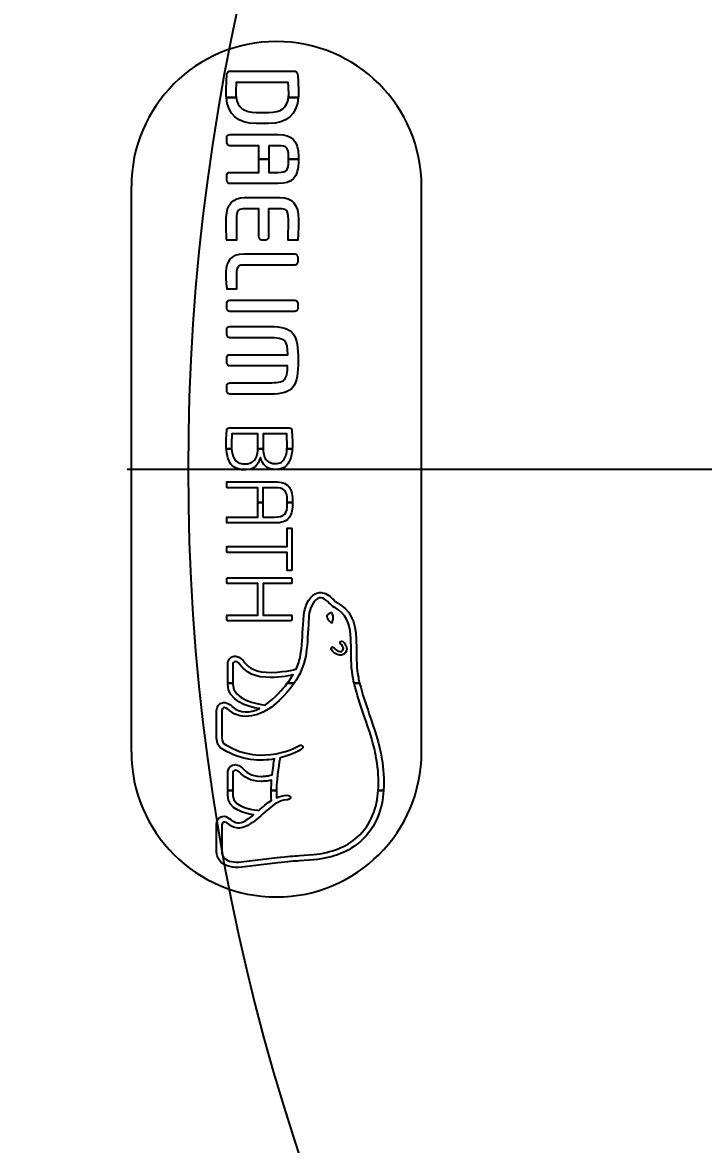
# Model space of a CAD drawing. Extents: x 3169 to 5839, y -9 to 2238.
# Drawn here: x 3693.4 to 3740.4, y 1557.4 to 1634.8 of the extents above; entities that cross this region are included whole.
import ezdxf
from ezdxf.lldxf.tags import DXFTag

# ---------------------------------------------------------------- set-up
doc = ezdxf.new("R2010")
doc.units = 0
doc.header["$LTSCALE"] = 20
doc.header["$MEASUREMENT"] = 0
doc.linetypes.add('CENTER', pattern=[2, 1.25, -0.25, 0.25, -0.25])
doc.layers.get('0').update_dxf_attribs({"linetype": 'CONTINUOUS'})
doc.layers.get('DEFPOINTS').update_dxf_attribs({"linetype": 'CONTINUOUS'})
for name, color, linetype in [('1', 1, 'CONTINUOUS'), ('CENTER', 2, 'CENTER'), ('THIN', 8, 'CONTINUOUS')]:
    doc.layers.add(name, color=color, linetype=linetype)
doc.styles.get("Standard").update_dxf_attribs({"font": 'NanumGothic.ttf'})
tags = doc.linetypes.add('DASHED', pattern=[0.75, 0.5, -0.25]).pattern_tags.tags
tags[6:7] = [DXFTag(74, 4), DXFTag(75, 0), DXFTag(340, '0'), DXFTag(46, 1.0), DXFTag(50, 0.0), DXFTag(44, 0.0), DXFTag(45, 0.0)]
tags[4:5] = [DXFTag(74, 4), DXFTag(75, 0), DXFTag(340, '0'), DXFTag(46, 1.0), DXFTag(50, 0.0), DXFTag(44, 0.0), DXFTag(45, 0.0)]
doc.dimstyles.get("Standard").update_dxf_attribs({"dimtxt": 2.7, "dimasz": 2, "dimexe": 2, "dimexo": 1, "dimgap": 1.5, "dimtad": 1, "dimlfac": 10, "dimzin": 0, "dimdsep": 46, "dimtxsty": 'Standard', "dimcen": 0, "dimclrt": 2, "dimadec": 0, "dimazin": 0, "dimtfac": 1, "dimtofl": 0, "dimtmove": 0, "dimatfit": 3, "dimfxl": 0, "dimtolj": 1, "dimtzin": 0, "dimarcsym": 0})

# ---------------------------------------------------------------- blocks, each defined once
blk = doc.blocks.new('*D30')
at = {"color": 3, "lineweight": -2}
for p, q in [((3655.782, 1530.703), (3655.782, 1867.708)), ((4125.366, 1609.023), (4125.366, 1867.708)), ((3675.782, 1857.708), (4105.366, 1857.708))]:
    blk.add_line(p, q, dxfattribs=at)
at = {"color": 3}
for points in [[(3675.782, 1861.042), (3675.782, 1854.375), (3655.782, 1857.708)], [(4105.366, 1861.042), (4105.366, 1854.375), (4125.366, 1857.708)]]:
    blk.add_solid(points, dxfattribs=at)
at = {"layer": 'DEFPOINTS', "color": 0}
for p in [(4125.366, 1857.708), (4125.366, 1604.023), (3655.782, 1525.703)]:
    blk.add_point(p, dxfattribs=at)
at = {"color": 2, "insert": (3890.574, 1882.708), "char_height": 30, "attachment_point": 5}
blk.add_mtext('\\A1;470', dxfattribs=at)
blk = doc.blocks.new('2E12E')
at = {"layer": 'THIN', "color": 2, "linetype": 'DASHED', "ltscale": 3}
for p, q in [((6857.219, 1056.492), (6857.219, 1095.492)), ((6877.219, 1056.492), (6877.219, 1095.492))]:
    blk.add_line(p, q, dxfattribs=at)
for centre, start, end in [((6867.219, 1095.492), 0, 180), ((6867.219, 1056.492), 180, 0)]:
    blk.add_arc(centre, 10, start, end, dxfattribs=at)
at = {"layer": 'THIN', "color": 2}
for points, knots in [([(6864.442, 1101.633), (6864.43, 1101.721), (6864.424, 1101.815), (6864.424, 1101.915), (6864.424, 1101.915), (6864.424, 1101.915), (6864.436, 1102.514), (6864.44, 1102.664), (6864.44, 1102.664), (6864.44, 1102.664), (6868.029, 1102.664), (6868.029, 1102.664), (6868.029, 1102.664), (6868.06, 1102.36), (6868.066, 1101.92), (6868.066, 1101.915), (6868.066, 1101.915), (6868.066, 1101.815), (6868.061, 1101.721), (6868.05, 1101.633), (6868.05, 1101.633), (6868.05, 1101.633), (6868.727, 1101.633), (6868.727, 1101.633), (6868.727, 1101.633), (6868.735, 1101.724), (6868.738, 1101.818), (6868.738, 1101.915), (6868.738, 1101.915), (6868.738, 1102.398), (6868.71, 1103.036), (6868.677, 1103.243), (6868.677, 1103.243), (6868.655, 1103.368), (6868.558, 1103.457), (6868.43, 1103.457), (6868.43, 1103.457), (6868.43, 1103.457), (6864.066, 1103.457), (6864.066, 1103.457), (6864.066, 1103.457), (6863.927, 1103.457), (6863.837, 1103.367), (6863.809, 1103.237), (6863.809, 1103.237), (6863.789, 1103.096), (6863.769, 1102.725), (6863.758, 1102.346), (6863.758, 1102.346), (6863.758, 1102.346), (6863.758, 1101.722), (6863.758, 1101.722), (6863.758, 1101.722), (6863.76, 1101.692), (6863.762, 1101.662), (6863.765, 1101.633), (6863.765, 1101.633), (6863.765, 1101.633), (6864.442, 1101.633), (6864.442, 1101.633)], [0, 0, 0, 0, 0.066667, 0.066667, 0.066667, 0.066667, 0.133333, 0.133333, 0.133333, 0.133333, 0.2, 0.2, 0.2, 0.2, 0.266667, 0.266667, 0.266667, 0.266667, 0.333333, 0.333333, 0.333333, 0.333333, 0.4, 0.4, 0.4, 0.4, 0.466667, 0.466667, 0.466667, 0.466667, 0.533333, 0.533333, 0.533333, 0.533333, 0.6, 0.6, 0.6, 0.6, 0.666667, 0.666667, 0.666667, 0.666667, 0.733333, 0.733333, 0.733333, 0.733333, 0.8, 0.8, 0.8, 0.8, 0.866667, 0.866667, 0.866667, 0.866667, 0.933333, 0.933333, 0.933333, 0.933333, 1, 1, 1, 1]), ([(6865.816, 1100.603), (6864.986, 1100.603), (6864.533, 1100.94), (6864.442, 1101.633), (6864.442, 1101.633), (6864.442, 1101.633), (6863.765, 1101.633), (6863.765, 1101.633), (6863.765, 1101.633), (6863.859, 1100.452), (6864.563, 1099.829), (6865.816, 1099.829), (6865.816, 1099.829), (6865.816, 1099.829), (6866.677, 1099.829), (6866.677, 1099.829), (6866.677, 1099.829), (6867.93, 1099.829), (6868.633, 1100.451), (6868.727, 1101.633), (6868.727, 1101.633), (6868.727, 1101.633), (6868.05, 1101.633), (6868.05, 1101.633), (6868.05, 1101.633), (6867.965, 1100.924), (6867.53, 1100.603), (6866.677, 1100.603), (6866.677, 1100.603), (6866.677, 1100.603), (6865.816, 1100.603), (6865.816, 1100.603)], [0, 0, 0, 0, 0.125, 0.125, 0.125, 0.125, 0.25, 0.25, 0.25, 0.25, 0.375, 0.375, 0.375, 0.375, 0.5, 0.5, 0.5, 0.5, 0.625, 0.625, 0.625, 0.625, 0.75, 0.75, 0.75, 0.75, 0.875, 0.875, 0.875, 0.875, 1, 1, 1, 1]), ([(6866.684, 1098.303), (6866.684, 1098.303), (6867.335, 1098.303), (6867.335, 1098.303), (6867.335, 1098.303), (6867.949, 1098.303), (6868.053, 1098.122), (6868.053, 1097.577), (6868.053, 1097.577), (6868.053, 1097.577), (6868.053, 1097.384), (6868.053, 1097.384), (6868.053, 1097.384), (6868.053, 1097.384), (6868.738, 1097.384), (6868.738, 1097.384), (6868.738, 1097.384), (6868.738, 1097.384), (6868.738, 1097.577), (6868.738, 1097.577), (6868.738, 1097.577), (6868.738, 1098.618), (6868.307, 1099.083), (6867.335, 1099.083), (6867.335, 1099.083), (6867.335, 1099.083), (6864.01, 1099.083), (6864.01, 1099.083), (6864.01, 1099.083), (6863.892, 1099.083), (6863.792, 1098.986), (6863.792, 1098.877), (6863.792, 1098.877), (6863.792, 1098.877), (6863.792, 1098.511), (6863.792, 1098.511), (6863.792, 1098.511), (6863.792, 1098.383), (6863.907, 1098.303), (6864.01, 1098.303), (6864.01, 1098.303), (6864.01, 1098.303), (6865.999, 1098.303), (6865.999, 1098.303), (6865.999, 1098.303), (6865.999, 1098.303), (6865.999, 1097.384), (6865.999, 1097.384), (6865.999, 1097.384), (6865.999, 1097.384), (6866.684, 1097.384), (6866.684, 1097.384), (6866.684, 1097.384), (6866.684, 1097.384), (6866.684, 1098.303), (6866.684, 1098.303)], [0, 0, 0, 0, 0.071429, 0.071429, 0.071429, 0.071429, 0.142857, 0.142857, 0.142857, 0.142857, 0.214286, 0.214286, 0.214286, 0.214286, 0.285714, 0.285714, 0.285714, 0.285714, 0.357143, 0.357143, 0.357143, 0.357143, 0.428571, 0.428571, 0.428571, 0.428571, 0.5, 0.5, 0.5, 0.5, 0.571429, 0.571429, 0.571429, 0.571429, 0.642857, 0.642857, 0.642857, 0.642857, 0.714286, 0.714286, 0.714286, 0.714286, 0.785714, 0.785714, 0.785714, 0.785714, 0.857143, 0.857143, 0.857143, 0.857143, 0.928571, 0.928571, 0.928571, 0.928571, 1, 1, 1, 1]), ([(6868.053, 1097.384), (6868.053, 1097.384), (6868.053, 1097.196), (6868.053, 1097.196), (6868.053, 1097.196), (6868.053, 1096.648), (6867.949, 1096.466), (6867.335, 1096.466), (6867.335, 1096.466), (6867.335, 1096.466), (6866.684, 1096.466), (6866.684, 1096.466), (6866.684, 1096.466), (6866.684, 1096.466), (6866.684, 1097.384), (6866.684, 1097.384), (6866.684, 1097.384), (6866.684, 1097.384), (6865.999, 1097.384), (6865.999, 1097.384), (6865.999, 1097.384), (6865.999, 1097.384), (6865.999, 1096.466), (6865.999, 1096.466), (6865.999, 1096.466), (6865.999, 1096.466), (6864.01, 1096.466), (6864.01, 1096.466), (6864.01, 1096.466), (6863.888, 1096.466), (6863.792, 1096.374), (6863.792, 1096.257), (6863.792, 1096.257), (6863.792, 1096.257), (6863.792, 1095.899), (6863.792, 1095.899), (6863.792, 1095.899), (6863.792, 1095.771), (6863.909, 1095.688), (6864.01, 1095.688), (6864.01, 1095.688), (6864.01, 1095.688), (6867.335, 1095.688), (6867.335, 1095.688), (6867.335, 1095.688), (6868.307, 1095.688), (6868.738, 1096.153), (6868.738, 1097.196), (6868.738, 1097.196), (6868.738, 1097.196), (6868.738, 1097.384), (6868.738, 1097.384), (6868.738, 1097.384), (6868.738, 1097.384), (6868.053, 1097.384), (6868.053, 1097.384)], [0, 0, 0, 0, 0.071429, 0.071429, 0.071429, 0.071429, 0.142857, 0.142857, 0.142857, 0.142857, 0.214286, 0.214286, 0.214286, 0.214286, 0.285714, 0.285714, 0.285714, 0.285714, 0.357143, 0.357143, 0.357143, 0.357143, 0.428571, 0.428571, 0.428571, 0.428571, 0.5, 0.5, 0.5, 0.5, 0.571429, 0.571429, 0.571429, 0.571429, 0.642857, 0.642857, 0.642857, 0.642857, 0.714286, 0.714286, 0.714286, 0.714286, 0.785714, 0.785714, 0.785714, 0.785714, 0.857143, 0.857143, 0.857143, 0.857143, 0.928571, 0.928571, 0.928571, 0.928571, 1, 1, 1, 1]), ([(6863.79, 1091.821), (6863.79, 1091.821), (6863.793, 1091.787), (6863.793, 1091.787), (6863.793, 1091.787), (6863.793, 1091.787), (6864.455, 1091.787), (6864.455, 1091.787), (6864.455, 1091.787), (6864.455, 1091.787), (6864.455, 1093.223), (6864.455, 1093.223), (6864.455, 1093.223), (6864.455, 1093.943), (6864.654, 1093.943), (6865.022, 1093.943), (6865.022, 1093.943), (6865.022, 1093.943), (6866.004, 1093.943), (6866.004, 1093.943), (6866.004, 1093.943), (6866.004, 1093.943), (6866.004, 1092.013), (6866.004, 1092.013), (6866.004, 1092.013), (6866.004, 1091.89), (6866.092, 1091.792), (6866.212, 1091.792), (6866.212, 1091.792), (6866.212, 1091.792), (6866.457, 1091.792), (6866.457, 1091.792), (6866.457, 1091.792), (6866.579, 1091.792), (6866.677, 1091.89), (6866.677, 1092.013), (6866.677, 1092.013), (6866.677, 1092.013), (6866.677, 1093.943), (6866.677, 1093.943), (6866.677, 1093.943), (6866.677, 1093.943), (6867.47, 1093.943), (6867.47, 1093.943), (6867.47, 1093.943), (6867.838, 1093.943), (6868.04, 1093.943), (6868.04, 1093.223), (6868.04, 1093.223), (6868.04, 1093.223), (6868.034, 1091.787), (6868.034, 1091.787), (6868.034, 1091.787), (6868.034, 1091.787), (6868.686, 1091.787), (6868.686, 1091.787), (6868.686, 1091.787), (6868.686, 1091.787), (6868.702, 1091.94), (6868.702, 1091.94), (6868.702, 1091.94), (6868.726, 1092.223), (6868.738, 1092.871), (6868.738, 1093.227), (6868.738, 1093.227), (6868.738, 1094.235), (6868.324, 1094.725), (6867.47, 1094.725), (6867.47, 1094.725), (6867.47, 1094.725), (6865.022, 1094.725), (6865.022, 1094.725), (6865.022, 1094.725), (6864.201, 1094.725), (6863.792, 1094.27), (6863.759, 1093.346), (6863.759, 1093.346), (6863.759, 1093.346), (6863.759, 1092.555), (6863.759, 1092.555), (6863.759, 1092.555), (6863.764, 1092.3), (6863.771, 1092.068), (6863.783, 1091.939), (6863.783, 1091.939), (6863.783, 1091.943), (6863.79, 1091.821), (6863.79, 1091.821)], [0, 0, 0, 0, 0.045455, 0.045455, 0.045455, 0.045455, 0.090909, 0.090909, 0.090909, 0.090909, 0.136364, 0.136364, 0.136364, 0.136364, 0.181818, 0.181818, 0.181818, 0.181818, 0.227273, 0.227273, 0.227273, 0.227273, 0.272727, 0.272727, 0.272727, 0.272727, 0.318182, 0.318182, 0.318182, 0.318182, 0.363636, 0.363636, 0.363636, 0.363636, 0.409091, 0.409091, 0.409091, 0.409091, 0.454545, 0.454545, 0.454545, 0.454545, 0.5, 0.5, 0.5, 0.5, 0.545455, 0.545455, 0.545455, 0.545455, 0.590909, 0.590909, 0.590909, 0.590909, 0.636364, 0.636364, 0.636364, 0.636364, 0.681818, 0.681818, 0.681818, 0.681818, 0.727273, 0.727273, 0.727273, 0.727273, 0.772727, 0.772727, 0.772727, 0.772727, 0.818182, 0.818182, 0.818182, 0.818182, 0.863636, 0.863636, 0.863636, 0.863636, 0.909091, 0.909091, 0.909091, 0.909091, 0.954545, 0.954545, 0.954545, 0.954545, 1, 1, 1, 1]), ([(6863.804, 1088.563), (6863.804, 1088.564), (6863.824, 1088.453), (6863.824, 1088.453), (6863.824, 1088.453), (6863.824, 1088.453), (6863.83, 1088.419), (6863.83, 1088.419), (6863.83, 1088.419), (6863.83, 1088.419), (6864.455, 1088.419), (6864.455, 1088.419), (6864.455, 1088.419), (6864.455, 1088.419), (6864.455, 1089.405), (6864.455, 1089.405), (6864.455, 1089.405), (6864.455, 1090.072), (6864.702, 1090.072), (6864.948, 1090.072), (6864.948, 1090.072), (6864.948, 1090.072), (6868.477, 1090.072), (6868.477, 1090.072), (6868.477, 1090.072), (6868.596, 1090.072), (6868.696, 1090.173), (6868.696, 1090.292), (6868.696, 1090.292), (6868.696, 1090.292), (6868.696, 1090.629), (6868.696, 1090.629), (6868.696, 1090.629), (6868.696, 1090.749), (6868.596, 1090.851), (6868.477, 1090.851), (6868.477, 1090.851), (6868.477, 1090.851), (6865.022, 1090.851), (6865.022, 1090.851), (6865.022, 1090.851), (6864.015, 1090.851), (6863.795, 1090.238), (6863.758, 1089.631), (6863.758, 1089.631), (6863.758, 1089.631), (6863.758, 1089.035), (6863.758, 1089.035), (6863.758, 1089.035), (6863.766, 1088.838), (6863.78, 1088.747), (6863.792, 1088.65), (6863.792, 1088.65), (6863.792, 1088.65), (6863.804, 1088.563), (6863.804, 1088.563)], [0, 0, 0, 0, 0.071429, 0.071429, 0.071429, 0.071429, 0.142857, 0.142857, 0.142857, 0.142857, 0.214286, 0.214286, 0.214286, 0.214286, 0.285714, 0.285714, 0.285714, 0.285714, 0.357143, 0.357143, 0.357143, 0.357143, 0.428571, 0.428571, 0.428571, 0.428571, 0.5, 0.5, 0.5, 0.5, 0.571429, 0.571429, 0.571429, 0.571429, 0.642857, 0.642857, 0.642857, 0.642857, 0.714286, 0.714286, 0.714286, 0.714286, 0.785714, 0.785714, 0.785714, 0.785714, 0.857143, 0.857143, 0.857143, 0.857143, 0.928571, 0.928571, 0.928571, 0.928571, 1, 1, 1, 1]), ([(6868.696, 1087.437), (6868.696, 1087.568), (6868.588, 1087.646), (6868.484, 1087.646), (6868.484, 1087.646), (6868.484, 1087.646), (6864.01, 1087.646), (6864.01, 1087.646), (6864.01, 1087.646), (6863.887, 1087.646), (6863.792, 1087.552), (6863.792, 1087.437), (6863.792, 1087.437), (6863.792, 1087.437), (6863.792, 1087.075), (6863.792, 1087.075), (6863.792, 1087.075), (6863.792, 1086.945), (6863.907, 1086.868), (6864.01, 1086.868), (6864.01, 1086.868), (6864.01, 1086.868), (6868.484, 1086.868), (6868.484, 1086.868), (6868.484, 1086.868), (6868.601, 1086.868), (6868.696, 1086.958), (6868.696, 1087.075), (6868.696, 1087.075), (6868.696, 1087.075), (6868.696, 1087.437), (6868.696, 1087.437)], [0, 0, 0, 0, 0.125, 0.125, 0.125, 0.125, 0.25, 0.25, 0.25, 0.25, 0.375, 0.375, 0.375, 0.375, 0.5, 0.5, 0.5, 0.5, 0.625, 0.625, 0.625, 0.625, 0.75, 0.75, 0.75, 0.75, 0.875, 0.875, 0.875, 0.875, 1, 1, 1, 1]), ([(6863.792, 1081.746), (6863.792, 1081.746), (6863.792, 1081.376), (6863.792, 1081.376), (6863.792, 1081.376), (6863.792, 1081.249), (6863.91, 1081.168), (6864.01, 1081.168), (6864.01, 1081.168), (6864.01, 1081.168), (6866.76, 1081.168), (6866.76, 1081.168), (6866.76, 1081.168), (6868.434, 1081.168), (6868.716, 1081.72), (6868.716, 1083.499), (6868.716, 1083.499), (6868.716, 1085.285), (6868.434, 1085.837), (6866.76, 1085.837), (6866.76, 1085.837), (6866.76, 1085.837), (6864.01, 1085.837), (6864.01, 1085.837), (6864.01, 1085.837), (6863.887, 1085.837), (6863.792, 1085.744), (6863.792, 1085.628), (6863.792, 1085.628), (6863.792, 1085.628), (6863.792, 1085.261), (6863.792, 1085.261), (6863.792, 1085.261), (6863.792, 1085.13), (6863.907, 1085.052), (6864.01, 1085.052), (6864.01, 1085.052), (6864.01, 1085.052), (6866.699, 1085.052), (6866.699, 1085.052), (6866.699, 1085.052), (6867.88, 1085.052), (6867.995, 1084.892), (6867.998, 1083.889), (6867.998, 1083.889), (6867.998, 1083.889), (6864.01, 1083.889), (6864.01, 1083.889), (6864.01, 1083.889), (6863.883, 1083.889), (6863.792, 1083.802), (6863.792, 1083.683), (6863.792, 1083.683), (6863.792, 1083.683), (6863.792, 1083.321), (6863.792, 1083.321), (6863.792, 1083.321), (6863.792, 1083.192), (6863.907, 1083.115), (6864.01, 1083.115), (6864.01, 1083.115), (6864.01, 1083.115), (6867.99, 1083.115), (6867.99, 1083.115), (6867.99, 1083.115), (6867.988, 1082.647), (6867.938, 1082.349), (6867.773, 1082.18), (6867.773, 1082.18), (6867.587, 1081.991), (6867.235, 1081.955), (6866.699, 1081.955), (6866.699, 1081.955), (6866.699, 1081.955), (6864.01, 1081.955), (6864.01, 1081.955), (6864.01, 1081.955), (6863.892, 1081.955), (6863.792, 1081.86), (6863.792, 1081.746)], [0, 0, 0, 0, 0.05, 0.05, 0.05, 0.05, 0.1, 0.1, 0.1, 0.1, 0.15, 0.15, 0.15, 0.15, 0.2, 0.2, 0.2, 0.2, 0.25, 0.25, 0.25, 0.25, 0.3, 0.3, 0.3, 0.3, 0.35, 0.35, 0.35, 0.35, 0.4, 0.4, 0.4, 0.4, 0.45, 0.45, 0.45, 0.45, 0.5, 0.5, 0.5, 0.5, 0.55, 0.55, 0.55, 0.55, 0.6, 0.6, 0.6, 0.6, 0.65, 0.65, 0.65, 0.65, 0.7, 0.7, 0.7, 0.7, 0.75, 0.75, 0.75, 0.75, 0.8, 0.8, 0.8, 0.8, 0.85, 0.85, 0.85, 0.85, 0.9, 0.9, 0.9, 0.9, 0.95, 0.95, 0.95, 0.95, 1, 1, 1, 1]), ([(6864.131, 1077.392), (6864.124, 1077.488), (6864.121, 1077.588), (6864.121, 1077.695), (6864.121, 1077.695), (6864.121, 1077.917), (6864.137, 1078.144), (6864.144, 1078.346), (6864.144, 1078.346), (6864.144, 1078.346), (6864.146, 1078.425), (6864.146, 1078.425), (6864.146, 1078.425), (6864.146, 1078.425), (6865.929, 1078.425), (6865.929, 1078.425), (6865.929, 1078.425), (6865.929, 1078.425), (6865.929, 1077.392), (6865.929, 1077.392), (6865.929, 1077.392), (6865.929, 1077.392), (6866.303, 1077.392), (6866.303, 1077.392), (6866.303, 1077.392), (6866.303, 1077.392), (6866.303, 1078.425), (6866.303, 1078.425), (6866.303, 1078.425), (6866.303, 1078.425), (6867.934, 1078.425), (6867.934, 1078.425), (6867.934, 1078.425), (6867.934, 1078.425), (6867.936, 1078.347), (6867.936, 1078.347), (6867.936, 1078.347), (6867.941, 1078.173), (6867.952, 1077.942), (6867.952, 1077.726), (6867.952, 1077.726), (6867.952, 1077.608), (6867.95, 1077.497), (6867.943, 1077.392), (6867.943, 1077.392), (6867.943, 1077.392), (6868.311, 1077.392), (6868.311, 1077.392), (6868.311, 1077.392), (6868.319, 1077.5), (6868.323, 1077.612), (6868.322, 1077.726), (6868.322, 1077.726), (6868.322, 1078.128), (6868.297, 1078.508), (6868.269, 1078.711), (6868.269, 1078.711), (6868.263, 1078.764), (6868.246, 1078.791), (6868.227, 1078.806), (6868.227, 1078.806), (6868.216, 1078.822), (6868.183, 1078.836), (6868.118, 1078.836), (6868.118, 1078.836), (6868.118, 1078.836), (6863.97, 1078.836), (6863.97, 1078.836), (6863.97, 1078.836), (6863.897, 1078.836), (6863.865, 1078.822), (6863.85, 1078.81), (6863.85, 1078.81), (6863.839, 1078.797), (6863.82, 1078.766), (6863.809, 1078.699), (6863.809, 1078.699), (6863.777, 1078.471), (6863.755, 1078.104), (6863.755, 1077.695), (6863.755, 1077.695), (6863.754, 1077.592), (6863.757, 1077.49), (6863.765, 1077.392), (6863.765, 1077.392), (6863.765, 1077.392), (6864.131, 1077.392), (6864.131, 1077.392)], [0, 0, 0, 0, 0.045455, 0.045455, 0.045455, 0.045455, 0.090909, 0.090909, 0.090909, 0.090909, 0.136364, 0.136364, 0.136364, 0.136364, 0.181818, 0.181818, 0.181818, 0.181818, 0.227273, 0.227273, 0.227273, 0.227273, 0.272727, 0.272727, 0.272727, 0.272727, 0.318182, 0.318182, 0.318182, 0.318182, 0.363636, 0.363636, 0.363636, 0.363636, 0.409091, 0.409091, 0.409091, 0.409091, 0.454545, 0.454545, 0.454545, 0.454545, 0.5, 0.5, 0.5, 0.5, 0.545455, 0.545455, 0.545455, 0.545455, 0.590909, 0.590909, 0.590909, 0.590909, 0.636364, 0.636364, 0.636364, 0.636364, 0.681818, 0.681818, 0.681818, 0.681818, 0.727273, 0.727273, 0.727273, 0.727273, 0.772727, 0.772727, 0.772727, 0.772727, 0.818182, 0.818182, 0.818182, 0.818182, 0.863636, 0.863636, 0.863636, 0.863636, 0.909091, 0.909091, 0.909091, 0.909091, 0.954545, 0.954545, 0.954545, 0.954545, 1, 1, 1, 1]), ([(6865.04, 1076.359), (6864.689, 1076.356), (6864.44, 1076.492), (6864.3, 1076.735), (6864.3, 1076.735), (6864.198, 1076.911), (6864.15, 1077.132), (6864.131, 1077.392), (6864.131, 1077.392), (6864.131, 1077.392), (6863.765, 1077.392), (6863.765, 1077.392), (6863.765, 1077.392), (6863.79, 1077.031), (6863.867, 1076.704), (6864.009, 1076.459), (6864.009, 1076.459), (6864.202, 1076.148), (6864.494, 1075.954), (6865.001, 1075.952), (6865.001, 1075.952), (6865.001, 1075.952), (6865.107, 1075.952), (6865.107, 1075.952), (6865.107, 1075.952), (6865.554, 1075.954), (6865.898, 1076.191), (6866.036, 1076.592), (6866.036, 1076.592), (6866.036, 1076.592), (6866.116, 1076.801), (6866.116, 1076.801), (6866.116, 1076.801), (6866.116, 1076.801), (6866.189, 1076.593), (6866.189, 1076.593), (6866.189, 1076.593), (6866.351, 1076.197), (6866.661, 1075.98), (6867.094, 1075.978), (6867.094, 1075.978), (6867.094, 1075.978), (6867.199, 1075.978), (6867.199, 1075.978), (6867.199, 1075.978), (6867.644, 1075.98), (6867.909, 1076.166), (6868.08, 1076.477), (6868.08, 1076.477), (6868.211, 1076.717), (6868.284, 1077.036), (6868.311, 1077.392), (6868.311, 1077.392), (6868.311, 1077.392), (6867.943, 1077.392), (6867.943, 1077.392), (6867.943, 1077.392), (6867.928, 1077.151), (6867.891, 1076.943), (6867.806, 1076.774), (6867.806, 1076.774), (6867.694, 1076.529), (6867.474, 1076.379), (6867.152, 1076.383), (6867.152, 1076.383), (6867.152, 1076.383), (6867.13, 1076.383), (6867.13, 1076.383), (6867.13, 1076.383), (6866.925, 1076.383), (6866.713, 1076.435), (6866.551, 1076.595), (6866.551, 1076.595), (6866.396, 1076.753), (6866.303, 1077.007), (6866.303, 1077.38), (6866.303, 1077.38), (6866.303, 1077.38), (6866.303, 1077.392), (6866.303, 1077.392), (6866.303, 1077.392), (6866.303, 1077.392), (6865.929, 1077.392), (6865.929, 1077.392), (6865.929, 1077.392), (6865.929, 1077.392), (6865.929, 1077.381), (6865.929, 1077.381), (6865.929, 1077.381), (6865.929, 1077), (6865.839, 1076.74), (6865.665, 1076.577), (6865.665, 1076.577), (6865.5, 1076.413), (6865.277, 1076.359), (6865.057, 1076.359), (6865.057, 1076.359), (6865.057, 1076.359), (6865.04, 1076.359), (6865.04, 1076.359)], [0, 0, 0, 0, 0.04, 0.04, 0.04, 0.04, 0.08, 0.08, 0.08, 0.08, 0.12, 0.12, 0.12, 0.12, 0.16, 0.16, 0.16, 0.16, 0.2, 0.2, 0.2, 0.2, 0.24, 0.24, 0.24, 0.24, 0.28, 0.28, 0.28, 0.28, 0.32, 0.32, 0.32, 0.32, 0.36, 0.36, 0.36, 0.36, 0.4, 0.4, 0.4, 0.4, 0.44, 0.44, 0.44, 0.44, 0.48, 0.48, 0.48, 0.48, 0.52, 0.52, 0.52, 0.52, 0.56, 0.56, 0.56, 0.56, 0.6, 0.6, 0.6, 0.6, 0.64, 0.64, 0.64, 0.64, 0.68, 0.68, 0.68, 0.68, 0.72, 0.72, 0.72, 0.72, 0.76, 0.76, 0.76, 0.76, 0.8, 0.8, 0.8, 0.8, 0.84, 0.84, 0.84, 0.84, 0.88, 0.88, 0.88, 0.88, 0.92, 0.92, 0.92, 0.92, 0.96, 0.96, 0.96, 0.96, 1, 1, 1, 1]), ([(6866.291, 1073.706), (6866.291, 1073.706), (6866.291, 1074.718), (6866.291, 1074.718), (6866.291, 1074.718), (6866.291, 1074.718), (6867.087, 1074.718), (6867.087, 1074.718), (6867.087, 1074.718), (6867.418, 1074.718), (6867.645, 1074.669), (6867.788, 1074.519), (6867.788, 1074.519), (6867.93, 1074.369), (6867.959, 1074.153), (6867.96, 1073.864), (6867.96, 1073.864), (6867.96, 1073.864), (6867.96, 1073.706), (6867.96, 1073.706), (6867.96, 1073.706), (6867.96, 1073.706), (6868.322, 1073.706), (6868.322, 1073.706), (6868.322, 1073.706), (6868.322, 1073.706), (6868.322, 1073.864), (6868.322, 1073.864), (6868.322, 1073.864), (6868.322, 1074.305), (6868.233, 1074.618), (6868.055, 1074.817), (6868.055, 1074.817), (6867.873, 1075.017), (6867.574, 1075.125), (6867.105, 1075.125), (6867.105, 1075.125), (6867.105, 1075.125), (6863.845, 1075.125), (6863.845, 1075.125), (6863.845, 1075.125), (6863.837, 1075.126), (6863.82, 1075.12), (6863.809, 1075.112), (6863.809, 1075.112), (6863.8, 1075.104), (6863.799, 1075.097), (6863.799, 1075.094), (6863.799, 1075.094), (6863.799, 1075.094), (6863.799, 1074.75), (6863.799, 1074.75), (6863.799, 1074.75), (6863.799, 1074.737), (6863.814, 1074.72), (6863.845, 1074.718), (6863.845, 1074.718), (6863.845, 1074.718), (6865.933, 1074.718), (6865.933, 1074.718), (6865.933, 1074.718), (6865.933, 1074.718), (6865.933, 1073.706), (6865.933, 1073.706), (6865.933, 1073.706), (6865.933, 1073.706), (6866.291, 1073.706), (6866.291, 1073.706)], [0, 0, 0, 0, 0.058824, 0.058824, 0.058824, 0.058824, 0.117647, 0.117647, 0.117647, 0.117647, 0.176471, 0.176471, 0.176471, 0.176471, 0.235294, 0.235294, 0.235294, 0.235294, 0.294118, 0.294118, 0.294118, 0.294118, 0.352941, 0.352941, 0.352941, 0.352941, 0.411765, 0.411765, 0.411765, 0.411765, 0.470588, 0.470588, 0.470588, 0.470588, 0.529412, 0.529412, 0.529412, 0.529412, 0.588235, 0.588235, 0.588235, 0.588235, 0.647059, 0.647059, 0.647059, 0.647059, 0.705882, 0.705882, 0.705882, 0.705882, 0.764706, 0.764706, 0.764706, 0.764706, 0.823529, 0.823529, 0.823529, 0.823529, 0.882353, 0.882353, 0.882353, 0.882353, 0.941176, 0.941176, 0.941176, 0.941176, 1, 1, 1, 1]), ([(6866.291, 1072.694), (6866.291, 1072.694), (6866.291, 1073.706), (6866.291, 1073.706), (6866.291, 1073.706), (6866.291, 1073.706), (6865.933, 1073.706), (6865.933, 1073.706), (6865.933, 1073.706), (6865.933, 1073.706), (6865.933, 1072.694), (6865.933, 1072.694), (6865.933, 1072.694), (6865.933, 1072.694), (6863.845, 1072.694), (6863.845, 1072.694), (6863.845, 1072.694), (6863.811, 1072.693), (6863.799, 1072.673), (6863.799, 1072.662), (6863.799, 1072.662), (6863.799, 1072.662), (6863.799, 1072.316), (6863.799, 1072.316), (6863.799, 1072.316), (6863.799, 1072.313), (6863.8, 1072.306), (6863.809, 1072.298), (6863.809, 1072.298), (6863.82, 1072.289), (6863.837, 1072.285), (6863.845, 1072.285), (6863.845, 1072.285), (6863.845, 1072.285), (6867.105, 1072.285), (6867.105, 1072.285), (6867.105, 1072.285), (6867.573, 1072.285), (6867.873, 1072.397), (6868.055, 1072.595), (6868.055, 1072.595), (6868.233, 1072.796), (6868.322, 1073.108), (6868.322, 1073.548), (6868.322, 1073.548), (6868.322, 1073.548), (6868.322, 1073.706), (6868.322, 1073.706), (6868.322, 1073.706), (6868.322, 1073.706), (6867.96, 1073.706), (6867.96, 1073.706), (6867.96, 1073.706), (6867.96, 1073.706), (6867.96, 1073.548), (6867.96, 1073.548), (6867.96, 1073.548), (6867.959, 1073.26), (6867.93, 1073.042), (6867.788, 1072.891), (6867.788, 1072.891), (6867.645, 1072.742), (6867.418, 1072.694), (6867.087, 1072.694), (6867.087, 1072.694), (6867.087, 1072.694), (6866.291, 1072.694), (6866.291, 1072.694)], [0, 0, 0, 0, 0.058824, 0.058824, 0.058824, 0.058824, 0.117647, 0.117647, 0.117647, 0.117647, 0.176471, 0.176471, 0.176471, 0.176471, 0.235294, 0.235294, 0.235294, 0.235294, 0.294118, 0.294118, 0.294118, 0.294118, 0.352941, 0.352941, 0.352941, 0.352941, 0.411765, 0.411765, 0.411765, 0.411765, 0.470588, 0.470588, 0.470588, 0.470588, 0.529412, 0.529412, 0.529412, 0.529412, 0.588235, 0.588235, 0.588235, 0.588235, 0.647059, 0.647059, 0.647059, 0.647059, 0.705882, 0.705882, 0.705882, 0.705882, 0.764706, 0.764706, 0.764706, 0.764706, 0.823529, 0.823529, 0.823529, 0.823529, 0.882353, 0.882353, 0.882353, 0.882353, 0.941176, 0.941176, 0.941176, 0.941176, 1, 1, 1, 1]), ([(6868.276, 1069.041), (6868.276, 1069.041), (6868.276, 1071.888), (6868.276, 1071.888), (6868.276, 1071.888), (6868.275, 1071.919), (6868.253, 1071.932), (6868.241, 1071.932), (6868.241, 1071.932), (6868.241, 1071.932), (6867.968, 1071.932), (6867.968, 1071.932), (6867.968, 1071.932), (6867.955, 1071.931), (6867.962, 1071.932), (6867.958, 1071.93), (6867.958, 1071.93), (6867.955, 1071.926), (6867.948, 1071.91), (6867.949, 1071.888), (6867.949, 1071.888), (6867.949, 1071.888), (6867.949, 1070.668), (6867.949, 1070.668), (6867.949, 1070.668), (6867.949, 1070.668), (6863.845, 1070.668), (6863.845, 1070.668), (6863.845, 1070.668), (6863.811, 1070.666), (6863.799, 1070.648), (6863.799, 1070.637), (6863.799, 1070.637), (6863.799, 1070.637), (6863.799, 1070.29), (6863.799, 1070.29), (6863.799, 1070.29), (6863.799, 1070.278), (6863.815, 1070.262), (6863.845, 1070.26), (6863.845, 1070.26), (6863.845, 1070.26), (6867.949, 1070.26), (6867.949, 1070.26), (6867.949, 1070.26), (6867.949, 1070.26), (6867.949, 1069.041), (6867.949, 1069.041), (6867.949, 1069.041), (6867.955, 1068.997), (6867.957, 1069.005), (6867.968, 1069.002), (6867.968, 1069.002), (6867.968, 1069.002), (6868.241, 1069.002), (6868.241, 1069.002), (6868.241, 1069.002), (6868.269, 1069.006), (6868.27, 1069.005), (6868.276, 1069.041)], [0, 0, 0, 0, 0.066667, 0.066667, 0.066667, 0.066667, 0.133333, 0.133333, 0.133333, 0.133333, 0.2, 0.2, 0.2, 0.2, 0.266667, 0.266667, 0.266667, 0.266667, 0.333333, 0.333333, 0.333333, 0.333333, 0.4, 0.4, 0.4, 0.4, 0.466667, 0.466667, 0.466667, 0.466667, 0.533333, 0.533333, 0.533333, 0.533333, 0.6, 0.6, 0.6, 0.6, 0.666667, 0.666667, 0.666667, 0.666667, 0.733333, 0.733333, 0.733333, 0.733333, 0.8, 0.8, 0.8, 0.8, 0.866667, 0.866667, 0.866667, 0.866667, 0.933333, 0.933333, 0.933333, 0.933333, 1, 1, 1, 1]), ([(6868.276, 1065.582), (6868.276, 1065.582), (6868.276, 1065.886), (6868.276, 1065.886), (6868.276, 1065.886), (6868.276, 1065.909), (6868.254, 1065.928), (6868.228, 1065.928), (6868.228, 1065.928), (6868.228, 1065.928), (6866.299, 1065.928), (6866.299, 1065.928), (6866.299, 1065.928), (6866.299, 1065.928), (6866.299, 1068.102), (6866.299, 1068.102), (6866.299, 1068.102), (6866.299, 1068.102), (6868.228, 1068.102), (6868.228, 1068.102), (6868.228, 1068.102), (6868.253, 1068.102), (6868.276, 1068.115), (6868.276, 1068.137), (6868.276, 1068.137), (6868.276, 1068.137), (6868.276, 1068.454), (6868.276, 1068.454), (6868.276, 1068.454), (6868.276, 1068.478), (6868.254, 1068.498), (6868.228, 1068.498), (6868.228, 1068.498), (6868.228, 1068.498), (6863.845, 1068.498), (6863.845, 1068.498), (6863.845, 1068.498), (6863.82, 1068.498), (6863.799, 1068.478), (6863.799, 1068.454), (6863.799, 1068.454), (6863.799, 1068.454), (6863.799, 1068.137), (6863.799, 1068.137), (6863.799, 1068.137), (6863.799, 1068.115), (6863.82, 1068.102), (6863.845, 1068.102), (6863.845, 1068.102), (6863.845, 1068.102), (6865.932, 1068.102), (6865.932, 1068.102), (6865.932, 1068.102), (6865.932, 1068.102), (6865.932, 1065.928), (6865.932, 1065.928), (6865.932, 1065.928), (6865.932, 1065.928), (6863.845, 1065.928), (6863.845, 1065.928), (6863.845, 1065.928), (6863.82, 1065.928), (6863.799, 1065.909), (6863.799, 1065.886), (6863.799, 1065.886), (6863.799, 1065.886), (6863.799, 1065.582), (6863.799, 1065.582), (6863.799, 1065.582), (6863.799, 1065.557), (6863.82, 1065.535), (6863.845, 1065.535), (6863.845, 1065.535), (6863.845, 1065.535), (6868.228, 1065.535), (6868.228, 1065.535), (6868.228, 1065.535), (6868.254, 1065.535), (6868.276, 1065.557), (6868.276, 1065.582)], [0, 0, 0, 0, 0.05, 0.05, 0.05, 0.05, 0.1, 0.1, 0.1, 0.1, 0.15, 0.15, 0.15, 0.15, 0.2, 0.2, 0.2, 0.2, 0.25, 0.25, 0.25, 0.25, 0.3, 0.3, 0.3, 0.3, 0.35, 0.35, 0.35, 0.35, 0.4, 0.4, 0.4, 0.4, 0.45, 0.45, 0.45, 0.45, 0.5, 0.5, 0.5, 0.5, 0.55, 0.55, 0.55, 0.55, 0.6, 0.6, 0.6, 0.6, 0.65, 0.65, 0.65, 0.65, 0.7, 0.7, 0.7, 0.7, 0.75, 0.75, 0.75, 0.75, 0.8, 0.8, 0.8, 0.8, 0.85, 0.85, 0.85, 0.85, 0.9, 0.9, 0.9, 0.9, 0.95, 0.95, 0.95, 0.95, 1, 1, 1, 1]), ([(6868.438, 1061.229), (6868.809, 1061.771), (6869.11, 1062.398), (6869.234, 1063.096), (6869.234, 1063.096), (6869.33, 1063.636), (6869.382, 1064.532), (6869.424, 1065.252), (6869.424, 1065.252), (6869.424, 1065.252), (6869.462, 1065.909), (6869.462, 1065.909), (6869.462, 1065.909), (6869.49, 1066.275), (6869.713, 1066.884), (6870.066, 1067.071), (6870.066, 1067.071), (6870.212, 1067.149), (6870.364, 1067.138), (6870.531, 1067.041), (6870.531, 1067.041), (6870.64, 1066.977), (6870.732, 1066.884), (6870.832, 1066.786), (6870.832, 1066.786), (6870.948, 1066.671), (6871.068, 1066.552), (6871.23, 1066.459), (6871.23, 1066.459), (6871.23, 1066.459), (6871.279, 1066.432), (6871.279, 1066.432), (6871.279, 1066.432), (6871.965, 1066.074), (6872.326, 1065.337), (6872.356, 1064.239), (6872.356, 1064.239), (6872.356, 1064.239), (6872.364, 1063.62), (6872.364, 1063.62), (6872.364, 1063.62), (6872.367, 1062.944), (6872.371, 1062.175), (6872.506, 1061.542), (6872.506, 1061.542), (6872.529, 1061.437), (6872.553, 1061.333), (6872.578, 1061.229), (6872.578, 1061.229), (6872.578, 1061.229), (6872.954, 1061.229), (6872.954, 1061.229), (6872.954, 1061.229), (6872.922, 1061.359), (6872.891, 1061.489), (6872.864, 1061.619), (6872.864, 1061.619), (6872.736, 1062.216), (6872.732, 1062.963), (6872.729, 1063.622), (6872.729, 1063.622), (6872.729, 1063.622), (6872.72, 1064.251), (6872.72, 1064.251), (6872.72, 1064.251), (6872.69, 1065.491), (6872.261, 1066.335), (6871.447, 1066.759), (6871.447, 1066.759), (6871.447, 1066.759), (6871.412, 1066.778), (6871.412, 1066.778), (6871.412, 1066.778), (6871.291, 1066.847), (6871.191, 1066.946), (6871.088, 1067.049), (6871.088, 1067.049), (6870.977, 1067.158), (6870.863, 1067.272), (6870.715, 1067.358), (6870.715, 1067.358), (6870.438, 1067.521), (6870.155, 1067.533), (6869.896, 1067.396), (6869.896, 1067.396), (6869.4, 1067.132), (6869.132, 1066.383), (6869.1, 1065.934), (6869.1, 1065.934), (6869.1, 1065.934), (6869.058, 1065.274), (6869.058, 1065.274), (6869.058, 1065.274), (6869.018, 1064.563), (6868.967, 1063.68), (6868.874, 1063.16), (6868.874, 1063.16), (6868.815, 1062.825), (6868.709, 1062.508), (6868.574, 1062.209), (6868.574, 1062.209), (6868.545, 1062.199), (6867.575, 1061.933), (6866.508, 1061.986), (6866.508, 1061.986), (6865.535, 1062.035), (6865.196, 1062.458), (6864.949, 1062.768), (6864.949, 1062.768), (6864.947, 1062.771), (6864.711, 1063.074), (6864.423, 1063.094), (6864.423, 1063.094), (6864.267, 1063.107), (6864.126, 1063.063), (6864.028, 1062.971), (6864.028, 1062.971), (6863.918, 1062.868), (6863.863, 1062.713), (6863.863, 1062.513), (6863.863, 1062.513), (6863.863, 1062.513), (6863.863, 1061.229), (6863.863, 1061.229), (6863.863, 1061.229), (6863.863, 1061.229), (6864.207, 1061.229), (6864.207, 1061.229), (6864.207, 1061.229), (6864.207, 1061.229), (6864.207, 1062.513), (6864.207, 1062.513), (6864.207, 1062.513), (6864.207, 1062.617), (6864.292, 1062.729), (6864.419, 1062.729), (6864.419, 1062.729), (6864.547, 1062.729), (6864.676, 1062.558), (6864.683, 1062.55), (6864.683, 1062.55), (6864.953, 1062.21), (6865.363, 1061.698), (6866.491, 1061.64), (6866.491, 1061.64), (6867.261, 1061.602), (6867.97, 1061.72), (6868.36, 1061.801), (6868.36, 1061.801), (6868.36, 1061.801), (6868.226, 1061.567), (6867.969, 1061.229), (6867.969, 1061.229), (6867.969, 1061.229), (6868.438, 1061.229), (6868.438, 1061.229)], [0, 0, 0, 0, 0.025641, 0.025641, 0.025641, 0.025641, 0.051282, 0.051282, 0.051282, 0.051282, 0.076923, 0.076923, 0.076923, 0.076923, 0.102564, 0.102564, 0.102564, 0.102564, 0.128205, 0.128205, 0.128205, 0.128205, 0.153846, 0.153846, 0.153846, 0.153846, 0.179487, 0.179487, 0.179487, 0.179487, 0.205128, 0.205128, 0.205128, 0.205128, 0.230769, 0.230769, 0.230769, 0.230769, 0.25641, 0.25641, 0.25641, 0.25641, 0.282051, 0.282051, 0.282051, 0.282051, 0.307692, 0.307692, 0.307692, 0.307692, 0.333333, 0.333333, 0.333333, 0.333333, 0.358974, 0.358974, 0.358974, 0.358974, 0.384615, 0.384615, 0.384615, 0.384615, 0.410256, 0.410256, 0.410256, 0.410256, 0.435897, 0.435897, 0.435897, 0.435897, 0.461538, 0.461538, 0.461538, 0.461538, 0.487179, 0.487179, 0.487179, 0.487179, 0.512821, 0.512821, 0.512821, 0.512821, 0.538462, 0.538462, 0.538462, 0.538462, 0.564103, 0.564103, 0.564103, 0.564103, 0.589744, 0.589744, 0.589744, 0.589744, 0.615385, 0.615385, 0.615385, 0.615385, 0.641026, 0.641026, 0.641026, 0.641026, 0.666667, 0.666667, 0.666667, 0.666667, 0.692308, 0.692308, 0.692308, 0.692308, 0.717949, 0.717949, 0.717949, 0.717949, 0.74359, 0.74359, 0.74359, 0.74359, 0.769231, 0.769231, 0.769231, 0.769231, 0.794872, 0.794872, 0.794872, 0.794872, 0.820513, 0.820513, 0.820513, 0.820513, 0.846154, 0.846154, 0.846154, 0.846154, 0.871795, 0.871795, 0.871795, 0.871795, 0.897436, 0.897436, 0.897436, 0.897436, 0.923077, 0.923077, 0.923077, 0.923077, 0.948718, 0.948718, 0.948718, 0.948718, 0.974359, 0.974359, 0.974359, 0.974359, 1, 1, 1, 1]), ([(6871.076, 1066.041), (6871.076, 1066.041), (6871.202, 1065.762), (6871.068, 1065.418), (6871.068, 1065.418), (6871.068, 1065.418), (6871.05, 1065.376), (6870.973, 1065.432), (6870.973, 1065.432), (6870.748, 1065.599), (6870.698, 1065.764), (6870.698, 1065.764), (6870.698, 1065.764), (6870.698, 1065.764), (6870.655, 1065.884), (6870.736, 1065.952), (6870.736, 1065.952), (6870.898, 1066.088), (6870.991, 1066.092), (6870.991, 1066.092), (6870.991, 1066.092), (6870.991, 1066.092), (6871.059, 1066.106), (6871.076, 1066.041)], [0, 0, 0, 0, 0.166667, 0.166667, 0.166667, 0.166667, 0.333333, 0.333333, 0.333333, 0.333333, 0.5, 0.5, 0.5, 0.5, 0.666667, 0.666667, 0.666667, 0.666667, 0.833333, 0.833333, 0.833333, 0.833333, 1, 1, 1, 1]), ([(6871.785, 1064.112), (6871.739, 1064.154), (6871.663, 1064.157), (6871.624, 1064.112), (6871.624, 1064.112), (6871.584, 1064.068), (6871.595, 1063.993), (6871.641, 1063.952), (6871.641, 1063.952), (6871.663, 1063.931), (6871.934, 1063.702), (6871.795, 1063.505), (6871.795, 1063.505), (6871.744, 1063.434), (6871.671, 1063.404), (6871.577, 1063.414), (6871.577, 1063.414), (6871.424, 1063.432), (6871.25, 1063.564), (6871.193, 1063.654), (6871.193, 1063.654), (6871.161, 1063.707), (6871.094, 1063.741), (6871.04, 1063.716), (6871.04, 1063.716), (6870.985, 1063.693), (6870.968, 1063.623), (6870.996, 1063.568), (6870.996, 1063.568), (6871.073, 1063.403), (6871.337, 1063.195), (6871.583, 1063.167), (6871.583, 1063.167), (6871.754, 1063.148), (6871.894, 1063.225), (6871.989, 1063.361), (6871.989, 1063.361), (6872.197, 1063.655), (6871.917, 1063.989), (6871.785, 1064.112)], [0, 0, 0, 0, 0.1, 0.1, 0.1, 0.1, 0.2, 0.2, 0.2, 0.2, 0.3, 0.3, 0.3, 0.3, 0.4, 0.4, 0.4, 0.4, 0.5, 0.5, 0.5, 0.5, 0.6, 0.6, 0.6, 0.6, 0.7, 0.7, 0.7, 0.7, 0.8, 0.8, 0.8, 0.8, 0.9, 0.9, 0.9, 0.9, 1, 1, 1, 1]), ([(6867.217, 1053.843), (6867.234, 1054.89), (6867.423, 1055.841), (6867.476, 1056.093), (6867.476, 1056.093), (6868.36, 1056.31), (6868.934, 1056.666), (6868.946, 1056.674), (6868.946, 1056.674), (6869.033, 1056.726), (6869.063, 1056.82), (6869.02, 1056.891), (6869.02, 1056.891), (6868.976, 1056.963), (6868.872, 1056.979), (6868.786, 1056.927), (6868.786, 1056.927), (6868.76, 1056.912), (6866.265, 1055.444), (6863.729, 1056.973), (6863.729, 1056.973), (6863.546, 1057.082), (6863.461, 1057.234), (6863.461, 1057.447), (6863.461, 1057.447), (6863.461, 1057.447), (6863.461, 1059.352), (6863.461, 1059.352), (6863.461, 1059.352), (6863.461, 1059.431), (6863.515, 1059.548), (6863.645, 1059.548), (6863.645, 1059.548), (6863.776, 1059.548), (6863.975, 1059.361), (6863.975, 1059.361), (6863.975, 1059.361), (6864.829, 1058.595), (6866.165, 1058.984), (6867.046, 1059.723), (6867.046, 1059.723), (6867.499, 1060.103), (6868.014, 1060.612), (6868.438, 1061.229), (6868.438, 1061.229), (6868.438, 1061.229), (6867.969, 1061.229), (6867.969, 1061.229), (6867.969, 1061.229), (6867.646, 1060.805), (6867.13, 1060.217), (6866.444, 1059.729), (6866.444, 1059.729), (6865.923, 1059.793), (6864.207, 1060.09), (6864.207, 1061.168), (6864.207, 1061.168), (6864.207, 1061.168), (6864.207, 1061.229), (6864.207, 1061.229), (6864.207, 1061.229), (6864.207, 1061.229), (6863.863, 1061.229), (6863.863, 1061.229), (6863.863, 1061.229), (6863.863, 1061.229), (6863.863, 1061.168), (6863.863, 1061.168), (6863.863, 1061.168), (6863.863, 1060.068), (6865.149, 1059.598), (6866.047, 1059.483), (6866.047, 1059.483), (6865.405, 1059.162), (6864.679, 1059.167), (6864.218, 1059.579), (6864.218, 1059.579), (6864.218, 1059.579), (6863.886, 1059.938), (6863.565, 1059.902), (6863.565, 1059.902), (6863.23, 1059.862), (6863.096, 1059.582), (6863.096, 1059.358), (6863.096, 1059.358), (6863.096, 1059.358), (6863.096, 1057.447), (6863.096, 1057.447), (6863.096, 1057.447), (6863.096, 1057.105), (6863.25, 1056.832), (6863.541, 1056.658), (6863.541, 1056.658), (6864.83, 1055.881), (6866.101, 1055.838), (6867.086, 1056.01), (6867.086, 1056.01), (6867.04, 1055.776), (6866.971, 1055.379), (6866.919, 1054.903), (6866.919, 1054.903), (6866.781, 1054.879), (6866.482, 1054.827), (6866.481, 1054.827), (6866.481, 1054.827), (6866.369, 1054.815), (6866.265, 1054.809), (6866.169, 1054.809), (6866.169, 1054.809), (6865.423, 1054.809), (6865.104, 1055.141), (6864.924, 1055.331), (6864.924, 1055.331), (6864.921, 1055.334), (6864.666, 1055.584), (6864.451, 1055.61), (6864.451, 1055.61), (6864.451, 1055.61), (6864.231, 1055.667), (6864.035, 1055.478), (6864.035, 1055.478), (6863.922, 1055.37), (6863.863, 1055.203), (6863.863, 1054.974), (6863.863, 1054.974), (6863.863, 1054.974), (6863.863, 1053.843), (6863.863, 1053.843), (6863.863, 1053.843), (6863.863, 1053.843), (6864.207, 1053.843), (6864.207, 1053.843), (6864.207, 1053.843), (6864.207, 1053.843), (6864.207, 1055.017), (6864.207, 1055.017), (6864.207, 1055.017), (6864.207, 1055.135), (6864.3, 1055.227), (6864.419, 1055.227), (6864.419, 1055.227), (6864.533, 1055.227), (6864.67, 1055.096), (6864.675, 1055.091), (6864.675, 1055.091), (6864.979, 1054.773), (6865.392, 1054.462), (6866.161, 1054.462), (6866.161, 1054.462), (6866.272, 1054.462), (6866.39, 1054.468), (6866.518, 1054.481), (6866.518, 1054.481), (6866.518, 1054.481), (6866.742, 1054.52), (6866.889, 1054.542), (6866.889, 1054.542), (6866.874, 1054.329), (6866.861, 1054.088), (6866.856, 1053.843), (6866.856, 1053.843), (6866.856, 1053.843), (6867.217, 1053.843), (6867.217, 1053.843)], [0, 0, 0, 0, 0.02439, 0.02439, 0.02439, 0.02439, 0.04878, 0.04878, 0.04878, 0.04878, 0.073171, 0.073171, 0.073171, 0.073171, 0.097561, 0.097561, 0.097561, 0.097561, 0.121951, 0.121951, 0.121951, 0.121951, 0.146341, 0.146341, 0.146341, 0.146341, 0.170732, 0.170732, 0.170732, 0.170732, 0.195122, 0.195122, 0.195122, 0.195122, 0.219512, 0.219512, 0.219512, 0.219512, 0.243902, 0.243902, 0.243902, 0.243902, 0.268293, 0.268293, 0.268293, 0.268293, 0.292683, 0.292683, 0.292683, 0.292683, 0.317073, 0.317073, 0.317073, 0.317073, 0.341463, 0.341463, 0.341463, 0.341463, 0.365854, 0.365854, 0.365854, 0.365854, 0.390244, 0.390244, 0.390244, 0.390244, 0.414634, 0.414634, 0.414634, 0.414634, 0.439024, 0.439024, 0.439024, 0.439024, 0.463415, 0.463415, 0.463415, 0.463415, 0.487805, 0.487805, 0.487805, 0.487805, 0.512195, 0.512195, 0.512195, 0.512195, 0.536585, 0.536585, 0.536585, 0.536585, 0.560976, 0.560976, 0.560976, 0.560976, 0.585366, 0.585366, 0.585366, 0.585366, 0.609756, 0.609756, 0.609756, 0.609756, 0.634146, 0.634146, 0.634146, 0.634146, 0.658537, 0.658537, 0.658537, 0.658537, 0.682927, 0.682927, 0.682927, 0.682927, 0.707317, 0.707317, 0.707317, 0.707317, 0.731707, 0.731707, 0.731707, 0.731707, 0.756098, 0.756098, 0.756098, 0.756098, 0.780488, 0.780488, 0.780488, 0.780488, 0.804878, 0.804878, 0.804878, 0.804878, 0.829268, 0.829268, 0.829268, 0.829268, 0.853659, 0.853659, 0.853659, 0.853659, 0.878049, 0.878049, 0.878049, 0.878049, 0.902439, 0.902439, 0.902439, 0.902439, 0.926829, 0.926829, 0.926829, 0.926829, 0.95122, 0.95122, 0.95122, 0.95122, 0.97561, 0.97561, 0.97561, 0.97561, 1, 1, 1, 1]), ([(6872.578, 1061.229), (6872.765, 1060.456), (6873.023, 1059.698), (6873.275, 1058.961), (6873.275, 1058.961), (6873.609, 1057.985), (6873.954, 1056.977), (6874.123, 1055.945), (6874.123, 1055.945), (6874.229, 1055.308), (6874.292, 1054.58), (6874.237, 1053.843), (6874.237, 1053.843), (6874.237, 1053.843), (6874.604, 1053.843), (6874.604, 1053.843), (6874.604, 1053.843), (6874.657, 1054.603), (6874.592, 1055.351), (6874.485, 1056.006), (6874.485, 1056.006), (6874.309, 1057.067), (6873.959, 1058.091), (6873.621, 1059.081), (6873.621, 1059.081), (6873.381, 1059.781), (6873.135, 1060.501), (6872.954, 1061.229), (6872.954, 1061.229), (6872.954, 1061.229), (6872.578, 1061.229), (6872.578, 1061.229)], [0, 0, 0, 0, 0.125, 0.125, 0.125, 0.125, 0.25, 0.25, 0.25, 0.25, 0.375, 0.375, 0.375, 0.375, 0.5, 0.5, 0.5, 0.5, 0.625, 0.625, 0.625, 0.625, 0.75, 0.75, 0.75, 0.75, 0.875, 0.875, 0.875, 0.875, 1, 1, 1, 1]), ([(6863.672, 1049.142), (6863.464, 1049.33), (6863.461, 1049.566), (6863.461, 1049.578), (6863.461, 1049.578), (6863.461, 1049.578), (6863.461, 1051.455), (6863.461, 1051.455), (6863.461, 1051.455), (6863.461, 1051.57), (6863.508, 1051.661), (6863.643, 1051.661), (6863.643, 1051.661), (6863.839, 1051.66), (6864, 1051.405), (6864.255, 1051.311), (6864.255, 1051.311), (6864.524, 1051.213), (6864.819, 1051.218), (6865.081, 1051.341), (6865.081, 1051.341), (6865.551, 1051.563), (6865.924, 1051.895), (6866.283, 1052.216), (6866.283, 1052.216), (6866.794, 1052.671), (6867.285, 1053.16), (6867.987, 1053.196), (6867.987, 1053.196), (6868.087, 1053.202), (6868.186, 1053.243), (6868.181, 1053.344), (6868.181, 1053.344), (6868.176, 1053.447), (6868.087, 1053.514), (6867.958, 1053.506), (6867.958, 1053.506), (6867.687, 1053.487), (6867.446, 1053.42), (6867.223, 1053.324), (6867.223, 1053.324), (6867.216, 1053.498), (6867.214, 1053.672), (6867.217, 1053.843), (6867.217, 1053.843), (6867.217, 1053.843), (6866.856, 1053.843), (6866.856, 1053.843), (6866.856, 1053.843), (6866.851, 1053.606), (6866.854, 1053.365), (6866.869, 1053.141), (6866.869, 1053.141), (6866.596, 1052.973), (6866.258, 1052.687), (6866.001, 1052.46), (6866.001, 1052.46), (6866.001, 1052.461), (6866.002, 1052.463), (6866.003, 1052.463), (6866.003, 1052.463), (6865.982, 1052.465), (6864.207, 1052.581), (6864.207, 1053.486), (6864.207, 1053.486), (6864.207, 1053.486), (6864.207, 1053.843), (6864.207, 1053.843), (6864.207, 1053.843), (6864.207, 1053.843), (6863.863, 1053.843), (6863.863, 1053.843), (6863.863, 1053.843), (6863.863, 1053.843), (6863.863, 1053.486), (6863.863, 1053.486), (6863.863, 1053.486), (6863.863, 1052.539), (6865.038, 1052.245), (6865.64, 1052.15), (6865.64, 1052.15), (6865.428, 1051.98), (6865.169, 1051.79), (6864.924, 1051.675), (6864.924, 1051.675), (6864.758, 1051.595), (6864.571, 1051.581), (6864.394, 1051.636), (6864.394, 1051.636), (6864.079, 1051.732), (6863.854, 1052.134), (6863.477, 1052.051), (6863.477, 1052.051), (6863.186, 1051.987), (6863.096, 1051.74), (6863.096, 1051.491), (6863.096, 1051.491), (6863.096, 1051.491), (6863.096, 1049.579), (6863.096, 1049.579), (6863.096, 1049.579), (6863.096, 1049.566), (6863.092, 1049.179), (6863.419, 1048.877), (6863.419, 1048.877), (6863.726, 1048.593), (6864.184, 1048.484), (6864.822, 1048.55), (6864.822, 1048.55), (6864.822, 1048.55), (6867.32, 1048.837), (6867.32, 1048.837), (6867.32, 1048.837), (6868.042, 1048.939), (6868.434, 1048.956), (6868.816, 1048.972), (6868.816, 1048.972), (6868.816, 1048.972), (6869.803, 1049.043), (6869.803, 1049.043), (6869.803, 1049.043), (6871.148, 1049.191), (6872.234, 1049.628), (6873.03, 1050.337), (6873.03, 1050.337), (6874.105, 1051.293), (6874.516, 1052.584), (6874.604, 1053.843), (6874.604, 1053.843), (6874.604, 1053.843), (6874.237, 1053.843), (6874.237, 1053.843), (6874.237, 1053.843), (6874.15, 1052.674), (6873.767, 1051.485), (6872.787, 1050.613), (6872.787, 1050.613), (6872.048, 1049.954), (6871.031, 1049.55), (6869.764, 1049.409), (6869.764, 1049.409), (6869.764, 1049.409), (6868.8, 1049.34), (6868.8, 1049.34), (6868.8, 1049.34), (6868.411, 1049.323), (6868.009, 1049.305), (6867.27, 1049.203), (6867.27, 1049.203), (6867.27, 1049.203), (6864.784, 1048.916), (6864.784, 1048.916), (6864.784, 1048.916), (6864.267, 1048.862), (6863.895, 1048.94), (6863.672, 1049.142)], [0, 0, 0, 0, 0.025641, 0.025641, 0.025641, 0.025641, 0.051282, 0.051282, 0.051282, 0.051282, 0.076923, 0.076923, 0.076923, 0.076923, 0.102564, 0.102564, 0.102564, 0.102564, 0.128205, 0.128205, 0.128205, 0.128205, 0.153846, 0.153846, 0.153846, 0.153846, 0.179487, 0.179487, 0.179487, 0.179487, 0.205128, 0.205128, 0.205128, 0.205128, 0.230769, 0.230769, 0.230769, 0.230769, 0.25641, 0.25641, 0.25641, 0.25641, 0.282051, 0.282051, 0.282051, 0.282051, 0.307692, 0.307692, 0.307692, 0.307692, 0.333333, 0.333333, 0.333333, 0.333333, 0.358974, 0.358974, 0.358974, 0.358974, 0.384615, 0.384615, 0.384615, 0.384615, 0.410256, 0.410256, 0.410256, 0.410256, 0.435897, 0.435897, 0.435897, 0.435897, 0.461538, 0.461538, 0.461538, 0.461538, 0.487179, 0.487179, 0.487179, 0.487179, 0.512821, 0.512821, 0.512821, 0.512821, 0.538462, 0.538462, 0.538462, 0.538462, 0.564103, 0.564103, 0.564103, 0.564103, 0.589744, 0.589744, 0.589744, 0.589744, 0.615385, 0.615385, 0.615385, 0.615385, 0.641026, 0.641026, 0.641026, 0.641026, 0.666667, 0.666667, 0.666667, 0.666667, 0.692308, 0.692308, 0.692308, 0.692308, 0.717949, 0.717949, 0.717949, 0.717949, 0.74359, 0.74359, 0.74359, 0.74359, 0.769231, 0.769231, 0.769231, 0.769231, 0.794872, 0.794872, 0.794872, 0.794872, 0.820513, 0.820513, 0.820513, 0.820513, 0.846154, 0.846154, 0.846154, 0.846154, 0.871795, 0.871795, 0.871795, 0.871795, 0.897436, 0.897436, 0.897436, 0.897436, 0.923077, 0.923077, 0.923077, 0.923077, 0.948718, 0.948718, 0.948718, 0.948718, 0.974359, 0.974359, 0.974359, 0.974359, 1, 1, 1, 1])]:
    blk.add_open_spline(points, degree=3, knots=knots, dxfattribs=at)
blk = doc.blocks.new('*D23')
at = {"layer": '1', "color": 3, "lineweight": -2}
for p, q in [((3607.332, 1804.023), (4258.494, 1804.023)), ((4248.494, 1784.023), (4248.494, 1629.023)), ((4248.494, 1424.023), (4248.494, 1579.023)), ((3607.332, 1404.023), (4258.494, 1404.023))]:
    blk.add_line(p, q, dxfattribs=at)
at = {"layer": '1', "color": 3}
for points in [[(4245.161, 1784.023), (4251.827, 1784.023), (4248.494, 1804.023)], [(4245.161, 1424.023), (4251.827, 1424.023), (4248.494, 1404.023)]]:
    blk.add_solid(points, dxfattribs=at)
at = {"layer": 'DEFPOINTS', "color": 0}
for p in [(3602.332, 1804.023), (3602.332, 1404.023), (4248.494, 1404.023)]:
    blk.add_point(p, dxfattribs=at)
at = {"layer": '1', "color": 2, "insert": (4248.494, 1604.023), "char_height": 30, "attachment_point": 5}
blk.add_mtext('\\A1;400', dxfattribs=at)
blk = doc.blocks.new('*D24')
at = {"color": 3, "lineweight": -2}
for p, q in [((3425.886, 1609.023), (3425.886, 1957.066)), ((4125.366, 1609.023), (4125.366, 1957.066)), ((4105.366, 1947.066), (3445.886, 1947.066))]:
    blk.add_line(p, q, dxfattribs=at)
at = {"color": 3}
for points in [[(3445.886, 1950.4), (3445.886, 1943.733), (3425.886, 1947.066)], [(4105.366, 1950.4), (4105.366, 1943.733), (4125.366, 1947.066)]]:
    blk.add_solid(points, dxfattribs=at)
at = {"layer": 'DEFPOINTS', "color": 0}
for p in [(3425.886, 1947.066), (3425.886, 1604.023), (4125.366, 1604.023)]:
    blk.add_point(p, dxfattribs=at)
at = {"color": 2, "insert": (3775.626, 1972.066), "char_height": 30, "attachment_point": 5}
blk.add_mtext('\\A1;700', dxfattribs=at)

msp = doc.modelspace()

# ---------------------------------------------------------------- linework, layer by layer
for centre, start, end in [((3854.6841, 1604.0231), 119.7556198, 180), ((3854.6841, 1604.02311), 180, 240.2443802)]:
    msp.add_arc(centre, 149.82, start, end)
at = {"layer": 'CENTER', "color": 1, "linetype": 'CENTER', "ltscale": 2}
msp.add_line((3380.67194, 1604.0231), (4187.96727, 1604.0231), dxfattribs=at)

# ---------------------------------------------------------------- block references
msp.add_blockref('2E12E', (-3156.26382, 528.03096))

# ---------------------------------------------------------------- dimensions: what is measured, and where the dimension line sits
dim = msp.add_linear_dim(base=(3425.8861, 1947.06619), p1=(4125.3661, 1604.02309), p2=(3425.8861, 1604.0231), dimstyle='Standard', override={"dimtxt": 30, "dimasz": 20, "dimexe": 10, "dimexo": 5, "dimgap": 10, "dimdec": 0, "dimlfac": 1, "dimrnd": 0.5, "dimzin": 8, "dimclrd": 3, "dimclre": 3, "dimtdec": 4})
dim.commit()
dim.dimension.update_dxf_attribs({"geometry": '*D24', "text_midpoint": (3775.6261, 1947.06619), "dimtype": 160})
dim = msp.add_linear_dim(base=(4125.3661, 1857.7082), p1=(3655.7821, 1525.7031), p2=(4125.3661, 1604.02309), text='470', dimstyle='Standard', override={"dimtxt": 30, "dimasz": 20, "dimexe": 10, "dimexo": 5, "dimgap": 10, "dimdec": 4, "dimlfac": 1, "dimrnd": 0.5, "dimzin": 8, "dimclrd": 3, "dimclre": 3, "dimtdec": 4})
dim.commit()
dim.dimension.update_dxf_attribs({"geometry": '*D30', "text_midpoint": (3890.5741, 1882.7082)})
at = {"layer": '1'}
dim = msp.add_linear_dim(base=(4248.49385, 1404.0231), p1=(3602.33157, 1804.0231), p2=(3602.33157, 1404.0231), angle=90, text='400', dimstyle='Standard', override={"dimtxt": 30, "dimasz": 20, "dimexe": 10, "dimexo": 5, "dimgap": 10, "dimtih": 1, "dimtoh": 1, "dimdec": 0, "dimlfac": 1, "dimrnd": 0.5, "dimzin": 8, "dimclrd": 3, "dimclre": 3, "dimtdec": 0, "dimarcsym": 1}, dxfattribs=at)
dim.commit()
dim.dimension.update_dxf_attribs({"geometry": '*D23', "text_midpoint": (4248.49385, 1604.0231)})

doc.saveas('drawing.dxf')
